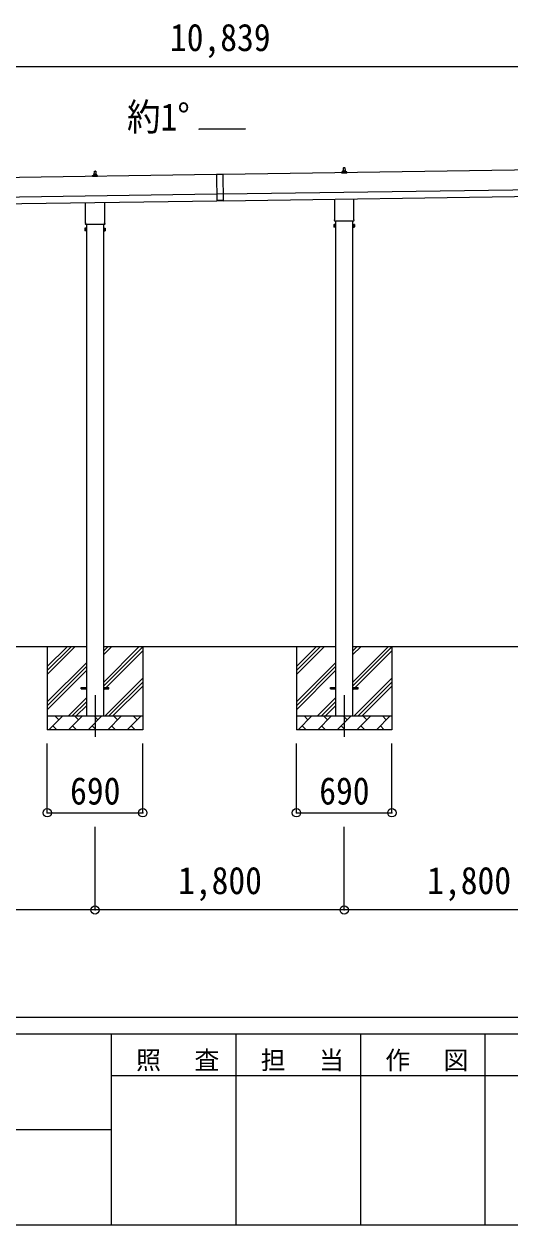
# Model space of a CAD drawing. Units: millimetres at full size, sheet at 1:60. Extents: x -16864 to 16864, y -11640 to 11640.
# Drawn here: x 4773 to 8283, y -11640 to -2966 of the extents above; entities that cross this region are included whole.
import ezdxf
from ezdxf.enums import TextEntityAlignment as Align

# ---------------------------------------------------------------- set-up
doc = ezdxf.new("R2010")
doc.units = ezdxf.units.MM
doc.header["$LTSCALE"] = 60
doc.header["$PDMODE"] = 32
doc.header["$PDSIZE"] = 60
doc.linetypes.add('CHAIN1', pattern=[8, 5, -1, 1, -1])
for name, color, linetype, lineweight in [('0-1_Defpoints', 7, 'CHAIN1', 9), ('0-2_TEXT1', 4, 'Continuous', 9), ('0-3_SHAPE', 7, 'Continuous', 9), ('0-7_PARTS2', 7, 'Continuous', 9), ('0-8_TABLE1', 6, 'Continuous', 9), ('F-0', 7, 'Continuous', 9)]:
    doc.layers.add(name, color=color, linetype=linetype, lineweight=lineweight)
doc.styles.add('ＭＳ ゴシック', font='')
doc.styles.get('ＭＳ ゴシック').set_extended_font_data('MS Gothic')

msp = doc.modelspace()

# ---------------------------------------------------------------- linework, layer by layer
at = {"layer": '0-1_Defpoints'}
for p, q in [((5285.56, -7813.9), (5285.56, -8162.9)), ((7085.56, -7813.9), (7085.56, -8162.9))]:
    msp.add_line(p, q, dxfattribs=at)
at = {"layer": '0-2_TEXT1'}
for p, q in [((6373.46, -3723.07), (6037.46, -3727.87)), ((11573.26, -3976.24), (6208.3, -4052.88)), ((6163.31, -4053.52), (798.36, -4130.17)), ((5267.62, -4068.71), (5267.62, -4061)), ((5304.12, -4068.71), (5267.62, -4068.71)), ((5268, -4060.21), (5303.73, -4060.21)), ((5268.38, -4060.03), (5275.1, -4058.4)), ((5275.48, -4058.21), (5296.25, -4058.21)), ((5275.87, -4057.43), (5275.87, -4053.21)), ((5276.87, -4053.21), (5294.87, -4053.21)), ((5279.87, -4053.21), (5280.59, -4029.69)), ((5281.59, -4028.71), (5290.14, -4028.71)), ((5291.14, -4029.69), (5291.87, -4053.21)), ((5295.87, -4057.43), (5295.87, -4053.21)), ((5303.35, -4060.03), (5296.63, -4058.4)), ((5304.12, -4068.71), (5304.12, -4061)), ((6163.29, -4052.52), (6208.29, -4051.88)), ((6163.29, -4052.52), (6166.04, -4245)), ((6208.3, -4052.88), (6163.31, -4053.52)), ((6208.29, -4051.88), (6211.04, -4244.36)), ((7067.62, -4043), (7067.62, -4035.28)), ((7104.12, -4043), (7067.62, -4043)), ((7068, -4034.5), (7103.73, -4034.5)), ((7068.38, -4034.31), (7075.1, -4032.68)), ((7075.48, -4032.5), (7096.25, -4032.5)), ((7075.87, -4031.71), (7075.87, -4027.5)), ((7076.87, -4027.5), (7094.87, -4027.5)), ((7079.87, -4027.5), (7080.59, -4003.97)), ((7081.59, -4003), (7090.14, -4003)), ((7091.14, -4003.97), (7091.87, -4027.5)), ((7095.87, -4031.71), (7095.87, -4027.5)), ((7103.35, -4034.31), (7096.63, -4032.68)), ((7104.12, -4043), (7104.12, -4035.28)), ((6210.3, -4192.87), (11575.26, -4116.23)), ((800.36, -4270.15), (6165.31, -4193.51)), ((801.07, -4320.15), (6166.02, -4243.5)), ((6210.32, -4193.87), (6165.32, -4194.51)), ((6210.97, -4239.36), (6165.97, -4240.01)), ((6211.04, -4244.36), (6166.04, -4245)), ((6211.02, -4242.86), (11575.97, -4166.22)), ((7017.26, -4376.98), (7017.26, -4231.34)), ((7153.86, -4229.39), (7153.86, -4376.98)), ((5217.26, -4402.7), (5217.26, -4257.06)), ((5353.86, -4255.11), (5353.86, -4402.7)), ((5215.56, -4411.47), (5215.56, -4405.97)), ((5353.5, -4414.97), (5217.62, -4414.97)), ((5223.06, -4414.97), (5223.06, -7963.9)), ((5348.06, -7963.9), (5348.06, -4414.97)), ((5355.56, -4405.97), (5355.56, -4411.47)), ((7011.56, -4415.26), (7012.32, -4413.94)), ((7011.56, -4415.26), (7011.56, -4432.26)), ((7018.56, -4418.85), (7012.32, -4418.85)), ((7015.56, -4385.76), (7015.56, -4380.26)), ((7153.5, -4389.26), (7017.62, -4389.26)), ((7023.06, -4389.26), (7023.06, -7963.9)), ((7148.06, -7963.9), (7148.06, -4389.26)), ((7152.56, -4418.85), (7158.8, -4418.85)), ((7155.56, -4380.26), (7155.56, -4385.76)), ((7159.56, -4415.26), (7158.8, -4413.94)), ((7159.56, -4415.26), (7159.56, -4432.26)), ((5211.56, -4440.97), (5212.32, -4439.66)), ((5211.56, -4440.97), (5211.56, -4457.97)), ((5211.56, -4457.97), (5212.32, -4459.29)), ((5218.56, -4444.56), (5212.32, -4444.56)), ((5218.56, -4454.38), (5212.32, -4454.38)), ((5218.56, -4459.29), (5212.32, -4459.29)), ((5221.06, -4458.67), (5218.56, -4458.67)), ((5350.06, -4458.67), (5352.56, -4458.67)), ((5352.56, -4444.56), (5358.8, -4444.56)), ((5352.56, -4454.38), (5358.8, -4454.38)), ((5352.56, -4459.29), (5358.8, -4459.29)), ((5359.56, -4440.97), (5358.8, -4439.66)), ((5359.56, -4457.97), (5358.8, -4459.29)), ((5359.56, -4440.97), (5359.56, -4457.97)), ((7011.56, -4432.26), (7012.32, -4433.57)), ((7018.56, -4428.66), (7012.32, -4428.66)), ((7018.56, -4433.57), (7012.32, -4433.57)), ((7021.06, -4432.96), (7018.56, -4432.96)), ((7150.06, -4432.96), (7152.56, -4432.96)), ((7152.56, -4428.66), (7158.8, -4428.66)), ((7152.56, -4433.57), (7158.8, -4433.57)), ((7159.56, -4432.26), (7158.8, -4433.57)), ((5185.56, -7759.4), (5223.06, -7759.4)), ((5185.56, -7768.4), (5185.56, -7759.4)), ((5185.56, -7759.4), (5223.06, -7759.4)), ((5185.56, -7768.4), (5185.56, -7759.4)), ((5185.56, -7768.4), (5223.06, -7768.4)), ((5185.56, -7768.4), (5223.06, -7768.4)), ((5348.06, -7759.4), (5385.56, -7759.4)), ((5348.06, -7759.4), (5385.56, -7759.4)), ((5348.06, -7768.4), (5385.56, -7768.4)), ((5348.06, -7768.4), (5385.56, -7768.4)), ((5385.56, -7768.4), (5385.56, -7759.4)), ((5385.56, -7768.4), (5385.56, -7759.4)), ((6985.56, -7759.4), (7023.06, -7759.4)), ((6985.56, -7768.4), (6985.56, -7759.4)), ((6985.56, -7759.4), (7023.06, -7759.4)), ((6985.56, -7768.4), (6985.56, -7759.4)), ((6985.56, -7768.4), (7023.06, -7768.4)), ((6985.56, -7768.4), (7023.06, -7768.4)), ((7148.06, -7759.4), (7185.56, -7759.4)), ((7148.06, -7759.4), (7185.56, -7759.4)), ((7148.06, -7768.4), (7185.56, -7768.4)), ((7148.06, -7768.4), (7185.56, -7768.4)), ((7185.56, -7768.4), (7185.56, -7759.4)), ((7185.56, -7768.4), (7185.56, -7759.4))]:
    msp.add_line(p, q, dxfattribs=at)
for points in [[(7018.56, -4433.57), (7018.56, -4413.94), (7012.32, -4413.94)], [(7018.56, -4432.96), (7018.56, -4414.56), (7021.06, -4414.56)], [(7152.56, -4432.96), (7152.56, -4414.56), (7150.06, -4414.56)], [(7152.56, -4433.57), (7152.56, -4413.94), (7158.8, -4413.94)], [(5218.56, -4459.29), (5218.56, -4439.66), (5212.32, -4439.66)], [(5218.56, -4458.67), (5218.56, -4440.27), (5221.06, -4440.27)], [(5352.56, -4458.67), (5352.56, -4440.27), (5350.06, -4440.27)], [(5352.56, -4459.29), (5352.56, -4439.66), (5358.8, -4439.66)]]:
    msp.add_lwpolyline(points, dxfattribs=at)
for points in [[(7021.06, -4434.26), (7021.06, -4413.26), (7023.06, -4413.26), (7023.06, -4434.26)], [(7150.06, -4434.26), (7150.06, -4413.26), (7148.06, -4413.26), (7148.06, -4434.26)], [(5221.06, -4459.97), (5221.06, -4438.97), (5223.06, -4438.97), (5223.06, -4459.97)], [(5350.06, -4459.97), (5350.06, -4438.97), (5348.06, -4438.97), (5348.06, -4459.97)]]:
    msp.add_lwpolyline(points, close=True, dxfattribs=at)
for centre, radius, start, end in [((5268.62, -4061), 1, 103.62699, 180), ((5274.87, -4057.43), 1, 283.62699, 0), ((5279.95, -4053.85), 4.13, 90, 171.17633), ((5276.87, -4054.21), 1, 90, 180), ((5281.59, -4029.71), 1, 90, 178.60509), ((5289.2, -4053.21), 4.83, 133.60282, 180), ((5282.53, -4053.21), 4.83, 0, 46.39718), ((5290.14, -4029.71), 1, 1.39491, 90), ((5291.78, -4053.85), 4.13, 8.82367, 90), ((5294.87, -4054.21), 1, 0, 90), ((5296.87, -4057.43), 1, 180, 256.37301), ((5303.12, -4061), 1, 0, 76.37301), ((7068.62, -4035.28), 1, 103.62699, 180), ((7074.87, -4031.71), 1, 283.62699, 0), ((7079.95, -4028.13), 4.13, 90, 171.17633), ((7076.87, -4028.5), 1, 90, 180), ((7081.59, -4004), 1, 90, 178.60509), ((7089.2, -4027.5), 4.83, 133.60282, 180), ((7082.53, -4027.5), 4.83, 0, 46.39718), ((7090.14, -4004), 1, 1.39491, 90), ((7091.78, -4028.13), 4.13, 8.82367, 90), ((7094.87, -4028.5), 1, 0, 90), ((7096.87, -4031.71), 1, 180, 256.37301), ((7103.12, -4035.28), 1, 0, 76.37301), ((5219.56, -4405.97), 4, 125.09963, 180), ((5219.56, -4411.47), 4, 180, 194.47751), ((5219.56, -4411.47), 4, 194.47751, 241.04498), ((5351.56, -4411.47), 4, 298.95502, 345.52249), ((5351.56, -4405.97), 4, 0, 54.90037), ((5351.56, -4411.47), 4, 345.52249, 0), ((7015.9, -4416.4), 4.34, 145.61575, 214.38425), ((7027.8, -4423.76), 16.24, 162.41205, 197.58795), ((7019.56, -4380.26), 4, 125.09963, 180), ((7019.56, -4385.76), 4, 180, 194.47751), ((7019.56, -4385.76), 4, 194.47751, 241.04498), ((7151.56, -4385.76), 4, 298.95502, 345.52249), ((7151.56, -4380.26), 4, 0, 54.90037), ((7151.56, -4385.76), 4, 345.52249, 0), ((7155.21, -4416.4), 4.34, 325.61575, 34.38425), ((7143.32, -4423.76), 16.24, 342.41205, 17.58795), ((5215.9, -4442.11), 4.34, 145.61575, 214.38425), ((5215.9, -4456.83), 4.34, 145.61575, 214.38425), ((5227.8, -4449.47), 16.24, 162.41205, 197.58795), ((5355.21, -4442.11), 4.34, 325.61575, 34.38425), ((5343.32, -4449.47), 16.24, 342.41205, 17.58795), ((5355.21, -4456.83), 4.34, 325.61575, 34.38425), ((7015.9, -4431.12), 4.34, 145.61575, 214.38425), ((7155.21, -4431.12), 4.34, 325.61575, 34.38425)]:
    msp.add_arc(centre, radius, start, end, dxfattribs=at)
at = {"layer": '0-3_SHAPE'}
for p, q in [((5223.06, -7463.9), (3548.06, -7463.9)), ((4940.56, -7463.9), (4940.56, -8063.9)), ((4940.56, -7607.38), (5084.04, -7463.9)), ((4940.56, -7635.67), (5112.33, -7463.9)), ((4940.56, -7663.95), (5140.61, -7463.9)), ((7023.06, -7463.9), (5348.06, -7463.9)), ((5348.06, -7492.72), (5376.88, -7463.9)), ((5348.06, -7521.01), (5405.17, -7463.9)), ((5348.06, -7719), (5603.16, -7463.9)), ((5348.06, -7747.28), (5630.56, -7464.78)), ((5348.06, -7775.57), (5630.56, -7493.07)), ((5630.56, -7463.9), (5630.56, -8063.9)), ((6740.56, -7463.9), (6740.56, -8063.9)), ((6740.56, -7607.38), (6884.04, -7463.9)), ((6740.56, -7635.67), (6912.33, -7463.9)), ((6740.56, -7663.95), (6940.61, -7463.9)), ((8823.06, -7463.9), (7148.06, -7463.9)), ((7148.06, -7492.72), (7176.88, -7463.9)), ((7148.06, -7521.01), (7205.17, -7463.9)), ((7148.06, -7719), (7403.16, -7463.9)), ((7148.06, -7747.28), (7430.56, -7464.78)), ((7148.06, -7775.57), (7430.56, -7493.07)), ((7430.56, -7463.9), (7430.56, -8063.9)), ((4940.56, -7861.94), (5223.06, -7579.44)), ((4940.56, -7890.22), (5223.06, -7607.72)), ((6740.56, -7861.94), (7023.06, -7579.44)), ((6740.56, -7890.22), (7023.06, -7607.72)), ((4940.56, -7918.51), (5223.06, -7636.01)), ((5357.72, -7963.9), (5630.56, -7691.06)), ((5386, -7963.9), (5630.56, -7719.34)), ((6740.56, -7918.51), (7023.06, -7636.01)), ((7157.72, -7963.9), (7430.56, -7691.06)), ((7186, -7963.9), (7430.56, -7719.34)), ((5414.29, -7963.9), (5630.56, -7747.63)), ((7214.29, -7963.9), (7430.56, -7747.63)), ((5093.16, -7963.9), (5223.06, -7834)), ((5121.44, -7963.9), (5223.06, -7862.28)), ((5149.73, -7963.9), (5223.06, -7890.57)), ((6893.16, -7963.9), (7023.06, -7834)), ((6921.44, -7963.9), (7023.06, -7862.28)), ((6949.73, -7963.9), (7023.06, -7890.57)), ((4940.56, -7963.9), (5630.56, -7963.9)), ((4952.72, -8063.9), (5052.72, -7963.9)), ((5024.16, -7992.45), (4995.61, -7963.9)), ((5094.14, -8063.9), (5194.14, -7963.9)), ((5165.58, -7992.45), (5137.03, -7963.9)), ((5235.56, -8063.9), (5335.56, -7963.9)), ((5307.01, -7992.45), (5278.45, -7963.9)), ((5376.98, -8063.9), (5476.98, -7963.9)), ((5448.43, -7992.45), (5419.87, -7963.9)), ((5518.4, -8063.9), (5618.4, -7963.9)), ((5589.85, -7992.45), (5561.3, -7963.9)), ((6740.56, -7963.9), (7430.56, -7963.9)), ((6752.72, -8063.9), (6852.72, -7963.9)), ((6824.16, -7992.45), (6795.61, -7963.9)), ((6894.14, -8063.9), (6994.14, -7963.9)), ((6965.58, -7992.45), (6937.03, -7963.9)), ((7035.56, -8063.9), (7135.56, -7963.9)), ((7107.01, -7992.45), (7078.45, -7963.9)), ((7176.98, -8063.9), (7276.98, -7963.9)), ((7248.43, -7992.45), (7219.87, -7963.9)), ((7318.4, -8063.9), (7418.4, -7963.9)), ((7389.85, -7992.45), (7361.3, -7963.9)), ((5630.56, -8063.9), (4940.56, -8063.9)), ((4981.27, -8035.35), (5009.82, -8063.9)), ((5122.69, -8035.35), (5151.24, -8063.9)), ((5264.11, -8035.35), (5292.67, -8063.9)), ((5405.53, -8035.35), (5434.09, -8063.9)), ((5546.96, -8035.35), (5575.51, -8063.9)), ((7430.56, -8063.9), (6740.56, -8063.9)), ((6781.27, -8035.35), (6809.82, -8063.9)), ((6922.69, -8035.35), (6951.24, -8063.9)), ((7064.11, -8035.35), (7092.67, -8063.9)), ((7205.53, -8035.35), (7234.09, -8063.9)), ((7346.96, -8035.35), (7375.51, -8063.9))]:
    msp.add_line(p, q, dxfattribs=at)
at = {"layer": '0-7_PARTS2', "color": 4}
for p, q in [((6037.46, -3727.87), (6037.46, -3723.07)), ((6037.46, -3723.07), (6373.46, -3723.07))]:
    msp.add_line(p, q, dxfattribs=at)
at = {"layer": '0-8_TABLE1'}
for p, q in [((11606.27, -3276.26), (767.34, -3276.26)), ((4940.56, -8662.9), (4940.56, -8162.9)), ((5630.56, -8662.9), (5630.56, -8162.9)), ((6740.56, -8662.9), (6740.56, -8162.9)), ((7430.56, -8662.9), (7430.56, -8162.9)), ((4940.56, -8662.9), (5630.56, -8662.9)), ((6740.56, -8662.9), (7430.56, -8662.9)), ((5285.56, -9364.9), (5285.56, -8764.9)), ((7085.56, -9364.9), (7085.56, -8764.9)), ((5285.56, -9364.9), (3485.56, -9364.9)), ((7085.56, -9364.9), (5285.56, -9364.9)), ((8885.56, -9364.9), (7085.56, -9364.9))]:
    msp.add_line(p, q, dxfattribs=at)
for p in [(4940.56, -8662.9), (5630.56, -8662.9), (6740.56, -8662.9), (7430.56, -8662.9), (5285.56, -9364.9), (7085.56, -9364.9)]:
    msp.add_point(p, dxfattribs=at)
at = {"layer": 'F-0', "color": 5, "lineweight": 5}
for p, q in [((-16864.12, -10140), (16015.88, -10140)), ((-16864.12, -10260), (10682.37, -10260)), ((5402.37, -10260), (5402.37, -11640)), ((6302.37, -10260), (6302.37, -11640)), ((7202.37, -10260), (7202.37, -11640)), ((8102.36, -10260), (8102.36, -11640)), ((5402.37, -10560), (9002.37, -10560)), ((-6897.63, -10950), (5402.37, -10950)), ((-16864.12, -11640), (16015.88, -11640))]:
    msp.add_line(p, q, dxfattribs=at)

# ---------------------------------------------------------------- texts
at = {"layer": '0-7_PARTS2', "style": 'ＭＳ ゴシック', "width": 0.9}
msp.add_text('約1°', height=197.9, dxfattribs=at).set_placement((5516.38, -3795.62), align=Align.BOTTOM_LEFT)
at = {"layer": '0-8_TABLE1', "color": 7, "style": 'ＭＳ ゴシック', "width": 0.9}
for s, p in [('10,839', (5826.81, -3221.26)), ('690', (5105.56, -8662.9)), ('690', (6905.56, -8662.9)), ('1,800', (5885.56, -9309.9)), ('1,800', (7685.56, -9309.9))]:
    msp.add_text(s, height=197.9, dxfattribs=at).set_placement(p, align=Align.BOTTOM_LEFT)
at = {"layer": 'F-0', "char_height": 132, "attachment_point": 7, "style": 'ＭＳ ゴシック'}
for s, insert in [('\\T1.17;照\u3000査', (5582.37, -10530)), ('\\T1.17;担\u3000当', (6482.37, -10530)), ('\\T1.17;作\u3000図', (7382.37, -10530))]:
    msp.add_mtext(s, dxfattribs=dict(at, insert=insert))

doc.saveas('drawing.dxf')
